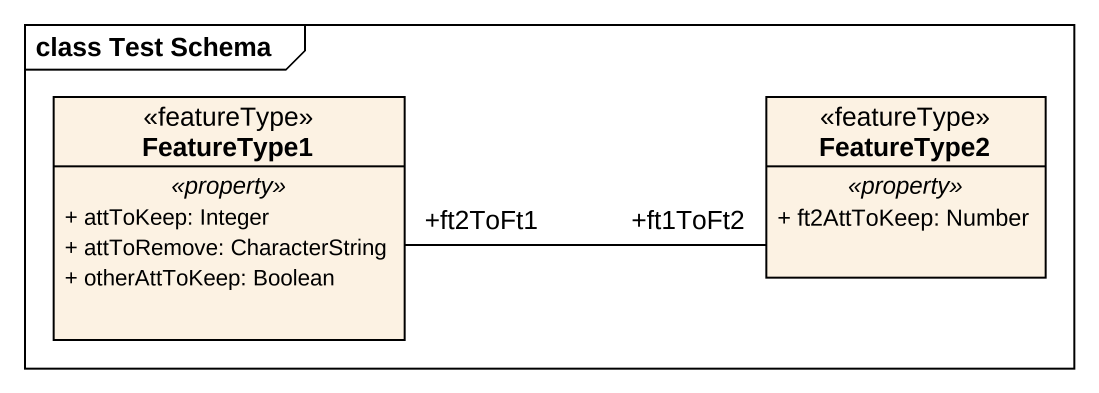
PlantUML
@startuml
mainframe class Test Schema
hide circle
hide empty members
skinparam classAttributeIconSize 0
class FeatureType1 <<featureType>> {
  .. <<property>> ..
  + attToKeep: Integer
  + attToRemove: CharacterString
  + otherAttToKeep: Boolean
}
class FeatureType2 <<featureType>> {
  .. <<property>> ..
  + ft2AttToKeep: Number
}
FeatureType1 "+ft2ToFt1" -right- "+ft1ToFt2" FeatureType2
@enduml
